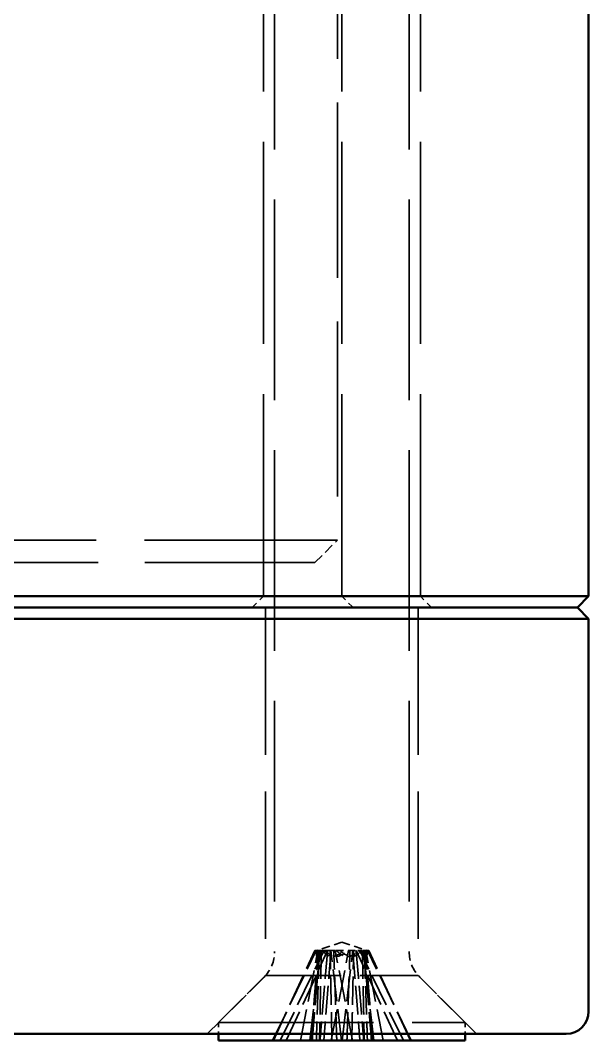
# Model space of a CAD drawing. Header units: millimetres. Extents: x 0 to 297, y 0 to 210.
# Drawn here: x 79.52 to 92.18, y 107.72 to 130.45 of the extents above; entities that cross this region are included whole.
import ezdxf

# ---------------------------------------------------------------- set-up
doc = ezdxf.new("R2010")
doc.units = ezdxf.units.MM
doc.linetypes.add('DASHED', pattern=[0.2068, 0.1655, -0.0413])
doc.layers.add('Hidden (ISO)', color=7, linetype='DASHED', lineweight=35)
doc.layers.add('Visible (ISO)', color=7, linetype='Continuous', lineweight=50)

msp = doc.modelspace()

# ---------------------------------------------------------------- linework, layer by layer
at = {"layer": 'Hidden (ISO)', "ltscale": 27.013725}
for p, q in [((85.182, 143.215), (85.182, 109.697)), ((88.182, 143.215), (88.182, 109.697))]:
    msp.add_line(p, q, dxfattribs=at)
at = {"layer": 'Hidden (ISO)', "ltscale": 27.200193}
for p, q in [((84.932, 117.615), (84.932, 140.115)), ((86.682, 117.615), (86.682, 140.115)), ((88.432, 117.615), (88.432, 140.115))]:
    msp.add_line(p, q, dxfattribs=at)
at = {"layer": 'Hidden (ISO)', "ltscale": 23.573502}
msp.add_line((86.582, 138.365), (86.582, 118.865), dxfattribs=at)
at = {"layer": 'Hidden (ISO)', "ltscale": 25.994265}
msp.add_line((86.582, 118.865), (55.782, 118.865), dxfattribs=at)
at = {"layer": 'Hidden (ISO)', "ltscale": 1.346073}
msp.add_line((86.082, 118.365), (86.582, 118.865), dxfattribs=at)
at = {"layer": 'Hidden (ISO)', "ltscale": 25.150295}
msp.add_line((56.282, 118.365), (86.082, 118.365), dxfattribs=at)
at = {"layer": 'Hidden (ISO)', "ltscale": 0.672986}
for p, q in [((84.932, 117.615), (84.682, 117.365)), ((86.682, 117.615), (86.932, 117.365)), ((88.432, 117.615), (88.682, 117.365))]:
    msp.add_line(p, q, dxfattribs=at)
at = {"layer": 'Hidden (ISO)', "ltscale": 19.825918}
for p, q in [((84.982, 117.365), (84.982, 109.165)), ((88.382, 117.365), (88.382, 109.165))]:
    msp.add_line(p, q, dxfattribs=at)
at = {"layer": 'Hidden (ISO)', "ltscale": 1.112872}
for q in [(86.126, 109.725), (87.238, 109.725)]:
    msp.add_line((86.682, 109.906), q, dxfattribs=at)
at = {"layer": 'Hidden (ISO)', "ltscale": 4.275732}
for p, q in [((85.137, 107.715), (86.111, 109.725)), ((85.155, 107.715), (86.08, 109.725)), ((85.31, 107.715), (86.284, 109.725)), ((85.44, 107.715), (86.365, 109.725)), ((85.762, 107.715), (86.148, 109.725)), ((85.97, 107.715), (86.205, 109.725)), ((86.674, 107.715), (86.439, 109.725)), ((86.445, 107.715), (86.831, 109.725)), ((86.919, 107.715), (86.532, 109.725)), ((86.69, 107.715), (86.925, 109.725)), ((87.923, 107.715), (86.998, 109.725)), ((88.053, 107.715), (87.079, 109.725)), ((87.393, 107.715), (87.158, 109.725)), ((87.601, 107.715), (87.215, 109.725)), ((88.227, 107.715), (87.252, 109.725)), ((88.208, 107.715), (87.284, 109.725))]:
    msp.add_line(p, q, dxfattribs=at)
at = {"layer": 'Hidden (ISO)', "ltscale": 0.154463}
msp.add_line((86.08, 109.725), (86.111, 109.725), dxfattribs=at)
at = {"layer": 'Hidden (ISO)', "ltscale": 0.119408}
msp.add_line((86.111, 109.725), (86.126, 109.725), dxfattribs=at)
at = {"layer": 'Hidden (ISO)', "ltscale": 0.188947}
for p, q in [((86.126, 109.725), (86.119, 109.626)), ((87.238, 109.725), (87.245, 109.626))]:
    msp.add_line(p, q, dxfattribs=at)
at = {"layer": 'Hidden (ISO)', "ltscale": 0.738798}
msp.add_line((86.126, 109.725), (86.256, 109.725), dxfattribs=at)
at = {"layer": 'Hidden (ISO)', "ltscale": 0.23302}
for p, q in [((86.256, 109.725), (86.284, 109.725)), ((86.439, 109.725), (86.558, 109.725)), ((87.039, 109.725), (87.158, 109.725))]:
    msp.add_line(p, q, dxfattribs=at)
at = {"layer": 'Hidden (ISO)', "ltscale": 0.157605}
for p, q in [((86.284, 109.725), (86.365, 109.725)), ((86.419, 109.725), (86.439, 109.725)), ((87.172, 109.725), (87.252, 109.725))]:
    msp.add_line(p, q, dxfattribs=at)
at = {"layer": 'Hidden (ISO)', "ltscale": 0.121158}
msp.add_line((86.365, 109.725), (86.419, 109.725), dxfattribs=at)
at = {"layer": 'Hidden (ISO)', "ltscale": 0.976751}
msp.add_line((86.558, 109.725), (87.039, 109.725), dxfattribs=at)
at = {"layer": 'Hidden (ISO)', "ltscale": 0.053047}
msp.add_line((87.158, 109.725), (87.172, 109.725), dxfattribs=at)
at = {"layer": 'Hidden (ISO)', "ltscale": 0.064494}
msp.add_line((87.252, 109.725), (87.284, 109.725), dxfattribs=at)
at = {"layer": 'Hidden (ISO)', "ltscale": 3.499949}
for p, q in [((84.982, 109.165), (83.682, 107.865)), ((88.382, 109.165), (89.682, 107.865))]:
    msp.add_line(p, q, dxfattribs=at)
at = {"layer": 'Hidden (ISO)', "ltscale": 2.734476}
for p, q in [((84.947, 109.131), (83.932, 108.115)), ((88.416, 109.131), (89.432, 108.115))]:
    msp.add_line(p, q, dxfattribs=at)
at = {"layer": 'Hidden (ISO)', "ltscale": 10.167409}
msp.add_line((84.982, 109.165), (88.382, 109.165), dxfattribs=at)
at = {"layer": 'Hidden (ISO)', "ltscale": 20.888248}
msp.add_line((83.932, 108.115), (89.432, 108.115), dxfattribs=at)
at = {"layer": 'Hidden (ISO)', "ltscale": 0.475844}
for p, q in [((83.932, 108.115), (83.932, 107.865)), ((89.432, 108.115), (89.432, 107.865))]:
    msp.add_line(p, q, dxfattribs=at)
at = {"layer": 'Hidden (ISO)', "ltscale": 1.196077}
for centre, start, end in [((84.382, 109.697), 315, 0), ((88.982, 109.697), 180, 225)]:
    msp.add_arc(centre, 0.8, start, end, dxfattribs=at)
at = {"layer": 'Hidden (ISO)', "ltscale": 1.145687}
for centre, major_axis, ratio, start_param, end_param in [((86.614, 110.584), (-0.487, -0.994), 0.093517, 5.800587, 6.857364), ((86.617, 110.584), (-0.47, -0.992), 0.156268, 5.828753, 6.88553), ((86.655, 110.584), (-0.237, -0.989), 0.435404, 5.858834, 6.915611), ((86.665, 110.584), (-0.15, -0.992), 0.471571, 5.825916, 6.882693), ((86.698, 110.584), (0.15, -0.992), 0.471571, 5.683677, 6.740454), ((86.708, 110.584), (0.237, -0.989), 0.435404, 5.65076, 6.707537), ((86.746, 110.584), (0.47, -0.992), 0.156268, 5.680841, 6.737618), ((86.749, 110.584), (0.487, -0.994), 0.093517, 5.709007, 6.765784)]:
    msp.add_ellipse(centre, major_axis=major_axis, ratio=ratio, start_param=start_param, end_param=end_param, dxfattribs=at)
at = {"layer": 'Hidden (ISO)', "ltscale": 3.841007}
for points, weights in [([(85.994, 107.715), (86.084, 108.895), (86.156, 109.725)], [1.01316227981, 1.02613455889, 1.01895266108]), ([(86.021, 107.715), (86.116, 108.895), (86.191, 109.725)], [1.01316227727, 1.02613455298, 1.0189526559]), ([(86.18, 109.725), (86.15, 108.895), (86.113, 107.715)], [1.01895266106, 1.02613455886, 1.01316227978]), ([(86.225, 109.725), (86.206, 108.895), (86.184, 107.715)], [1.01895265587, 1.02613455296, 1.01316227723]), ([(86.365, 109.725), (86.289, 108.895), (86.195, 107.715)], [1.01895265587, 1.02613455296, 1.01316227723]), ([(86.441, 109.725), (86.37, 108.895), (86.28, 107.715)], [1.01895266106, 1.02613455887, 1.01316227979]), ([(86.46, 107.715), (86.437, 108.895), (86.419, 109.725)], [1.01316227727, 1.02613455298, 1.01895265589]), ([(86.568, 107.715), (86.53, 108.895), (86.5, 109.725)], [1.01316227981, 1.02613455889, 1.01895266108]), ([(86.795, 107.715), (86.833, 108.895), (86.863, 109.725)], [1.01316227981, 1.02613455889, 1.01895266108]), ([(86.903, 107.715), (86.926, 108.895), (86.944, 109.725)], [1.01316227727, 1.02613455298, 1.01895265589]), ([(86.922, 109.725), (86.994, 108.895), (87.084, 107.715)], [1.01895266106, 1.02613455887, 1.01316227979]), ([(86.998, 109.725), (87.074, 108.895), (87.169, 107.715)], [1.01895265587, 1.02613455296, 1.01316227723]), ([(87.139, 109.725), (87.157, 108.895), (87.18, 107.715)], [1.01895265587, 1.02613455296, 1.01316227723]), ([(87.342, 107.715), (87.247, 108.895), (87.172, 109.725)], [1.01316227727, 1.02613455298, 1.0189526559]), ([(87.183, 109.725), (87.213, 108.895), (87.251, 107.715)], [1.01895266106, 1.02613455886, 1.01316227978]), ([(87.369, 107.715), (87.279, 108.895), (87.207, 109.725)], [1.01316227981, 1.02613455889, 1.01895266108])]:
    msp.add_rational_spline(points, weights, degree=2, dxfattribs=at)
at = {"layer": 'Visible (ISO)'}
for p, q in [((92.182, 117.615), (92.182, 140.115)), ((84.507, 117.615), (57.856, 117.615)), ((84.507, 117.615), (86.974, 117.615)), ((86.974, 117.615), (91.33, 117.615)), ((91.33, 117.615), (92.182, 117.615)), ((91.932, 117.365), (92.182, 117.615)), ((78.682, 117.365), (84.507, 117.365)), ((87.553, 117.365), (79.182, 117.365)), ((87.553, 117.365), (88.791, 117.365)), ((91.419, 117.365), (88.791, 117.365)), ((91.419, 117.365), (91.932, 117.365)), ((91.932, 117.365), (92.182, 117.115)), ((79.182, 117.115), (87.553, 117.115)), ((88.967, 117.115), (87.553, 117.115)), ((88.967, 117.115), (91.596, 117.115)), ((92.182, 117.115), (91.596, 117.115)), ((92.182, 117.115), (92.182, 108.365)), ((87.553, 107.865), (78.682, 107.865)), ((83.932, 107.865), (83.932, 107.715)), ((87.553, 107.865), (88.614, 107.865)), ((91.242, 107.865), (88.614, 107.865)), ((89.432, 107.865), (89.432, 107.715)), ((91.242, 107.865), (91.682, 107.865)), ((83.932, 107.715), (89.432, 107.715))]:
    msp.add_line(p, q, dxfattribs=at)
msp.add_arc((91.682, 108.365), 0.5, 270, 0, dxfattribs=at)

doc.saveas('drawing.dxf')
